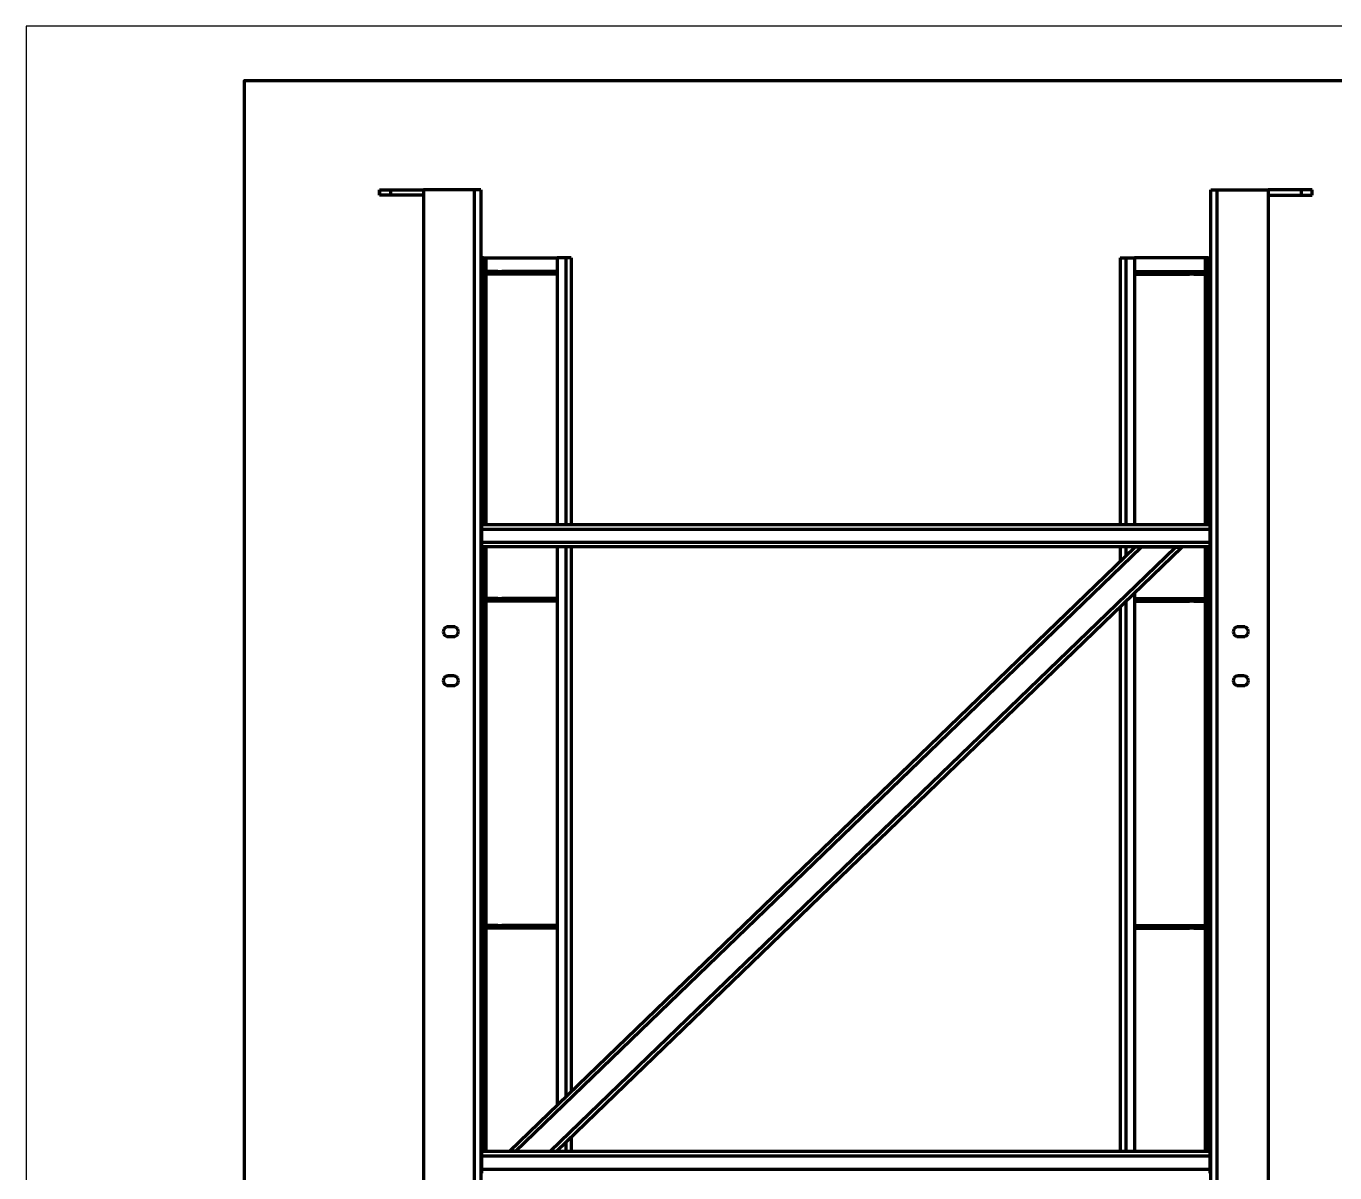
# Model space of a CAD drawing. Header units: millimetres. Extents: x 0 to 594, y 0 to 420.
# Drawn here: x 0 to 120, y 314.8 to 420 of the extents above; entities that cross this region are included whole.
import ezdxf

# ---------------------------------------------------------------- set-up
doc = ezdxf.new("R2010")
doc.units = ezdxf.units.MM

msp = doc.modelspace()

# ---------------------------------------------------------------- linework, layer by layer
at = {"color": 1, "lineweight": 70}
for p, q in [((32.4, 405), (32.41, 405)), ((32.4, 404.5), (32.4, 405)), ((32.4, 405), (32.4, 404.5)), ((32.41, 404.5), (32.4, 404.5)), ((32.41, 405), (32.43, 405)), ((32.43, 404.5), (32.41, 404.5)), ((32.43, 405), (32.46, 405)), ((32.46, 404.5), (32.43, 404.5)), ((32.46, 405), (32.5, 405)), ((32.5, 404.5), (32.46, 404.5)), ((32.5, 405), (32.55, 405)), ((32.55, 404.5), (32.5, 404.5)), ((32.55, 405), (32.62, 405)), ((32.62, 404.5), (32.55, 404.5)), ((32.62, 405), (32.69, 405)), ((32.69, 404.5), (32.62, 404.5)), ((32.69, 405), (32.78, 405)), ((32.78, 404.5), (32.69, 404.5)), ((32.78, 405), (32.87, 405)), ((32.87, 404.5), (32.78, 404.5)), ((32.87, 405), (32.97, 405)), ((32.97, 404.5), (32.87, 404.5)), ((32.97, 405), (33.07, 405)), ((33.07, 404.5), (32.97, 404.5)), ((33.07, 405), (33.18, 405)), ((33.18, 404.5), (33.07, 404.5)), ((33.18, 405), (33.29, 405)), ((33.29, 404.5), (33.18, 404.5)), ((33.29, 405), (33.4, 405)), ((33.4, 404.5), (33.29, 404.5)), ((33.4, 405), (36.45, 405)), ((33.4, 405), (33.4, 404.5)), ((36.45, 404.5), (33.4, 404.5)), ((36.45, 405), (36.45, 299.75)), ((41.1, 405), (36.45, 405)), ((41.17, 405), (41.1, 405)), ((41.1, 405), (41.1, 299.75)), ((41.23, 405), (41.17, 405)), ((41.3, 405), (41.23, 405)), ((41.36, 405), (41.3, 405)), ((41.42, 405), (41.36, 405)), ((41.47, 405), (41.42, 405)), ((41.52, 405), (41.47, 405)), ((41.57, 405), (41.52, 405)), ((41.61, 405), (41.57, 405)), ((41.64, 405), (41.61, 405)), ((41.67, 405), (41.64, 405)), ((41.68, 405), (41.67, 405)), ((41.7, 405), (41.68, 405)), ((41.7, 405), (41.7, 405)), ((41.7, 405), (41.7, 299.75)), ((108.65, 299.75), (108.65, 405)), ((108.65, 405), (108.65, 405)), ((108.65, 405), (108.67, 405)), ((108.67, 405), (108.68, 405)), ((108.68, 405), (108.71, 405)), ((108.71, 405), (108.74, 405)), ((108.74, 405), (108.78, 405)), ((108.78, 405), (108.83, 405)), ((108.83, 405), (108.88, 405)), ((108.88, 405), (108.93, 405)), ((108.93, 405), (108.99, 405)), ((108.99, 405), (109.05, 405)), ((109.05, 405), (109.12, 405)), ((109.12, 405), (109.18, 405)), ((109.18, 405), (109.25, 405)), ((109.25, 405), (113.9, 405)), ((109.25, 299.75), (109.25, 405)), ((116.95, 405), (113.9, 405)), ((113.9, 405), (113.9, 299.75)), ((113.9, 404.5), (116.95, 404.5)), ((117.06, 405), (116.95, 405)), ((116.95, 405), (116.95, 404.5)), ((116.95, 404.5), (117.06, 404.5)), ((117.17, 405), (117.06, 405)), ((117.06, 404.5), (117.17, 404.5)), ((117.28, 405), (117.17, 405)), ((117.17, 404.5), (117.28, 404.5)), ((117.38, 405), (117.28, 405)), ((117.28, 404.5), (117.38, 404.5)), ((117.48, 405), (117.38, 405)), ((117.38, 404.5), (117.48, 404.5)), ((117.57, 405), (117.48, 405)), ((117.48, 404.5), (117.57, 404.5)), ((117.66, 405), (117.57, 405)), ((117.57, 404.5), (117.66, 404.5)), ((117.73, 405), (117.66, 405)), ((117.66, 404.5), (117.73, 404.5)), ((117.8, 405), (117.73, 405)), ((117.73, 404.5), (117.8, 404.5)), ((117.85, 405), (117.8, 405)), ((117.8, 404.5), (117.85, 404.5)), ((117.89, 405), (117.85, 405)), ((117.85, 404.5), (117.89, 404.5)), ((117.92, 405), (117.89, 405)), ((117.89, 404.5), (117.92, 404.5)), ((117.94, 405), (117.92, 405)), ((117.92, 404.5), (117.94, 404.5)), ((117.95, 405), (117.94, 405)), ((117.94, 404.5), (117.95, 404.5)), ((117.95, 404.5), (117.95, 405)), ((41.95, 398.75), (41.7, 398.75)), ((41.95, 398.75), (41.95, 398.75)), ((41.95, 398.75), (41.96, 398.75)), ((41.95, 398.75), (41.95, 374.25)), ((41.96, 398.75), (41.96, 398.75)), ((41.96, 398.75), (41.97, 398.75)), ((41.97, 398.75), (41.99, 398.75)), ((41.99, 398.75), (42, 398.75)), ((42, 398.75), (42.02, 398.75)), ((42.02, 398.75), (42.04, 398.75)), ((42.04, 398.75), (42.07, 398.75)), ((42.07, 398.75), (42.09, 398.75)), ((42.09, 398.75), (42.12, 398.75)), ((42.12, 398.75), (42.14, 398.75)), ((42.14, 398.75), (42.17, 398.75)), ((42.17, 398.75), (42.2, 398.75)), ((42.2, 398.75), (48.7, 398.75)), ((42.2, 397.5), (42.2, 398.75)), ((49.5, 398.75), (48.7, 398.75)), ((48.7, 398.75), (48.7, 374.25)), ((49.56, 398.75), (49.5, 398.75)), ((49.5, 398.75), (49.5, 374.25)), ((49.61, 398.75), (49.56, 398.75)), ((49.67, 398.75), (49.61, 398.75)), ((49.72, 398.75), (49.67, 398.75)), ((49.77, 398.75), (49.72, 398.75)), ((49.81, 398.75), (49.77, 398.75)), ((49.85, 398.75), (49.81, 398.75)), ((49.89, 398.75), (49.85, 398.75)), ((49.92, 398.75), (49.89, 398.75)), ((49.95, 398.75), (49.92, 398.75)), ((49.97, 398.75), (49.95, 398.75)), ((49.99, 398.75), (49.97, 398.75)), ((50, 398.75), (49.99, 398.75)), ((50, 398.75), (50, 374.25)), ((50, 398.75), (50, 392.11)), ((50, 398.75), (50, 398.75)), ((100.35, 398.75), (100.35, 374.25)), ((100.35, 398.75), (100.35, 398.75)), ((100.35, 398.75), (100.36, 398.75)), ((100.35, 398.75), (100.35, 392.11)), ((100.36, 398.75), (100.38, 398.75)), ((100.38, 398.75), (100.4, 398.75)), ((100.4, 398.75), (100.43, 398.75)), ((100.43, 398.75), (100.46, 398.75)), ((100.46, 398.75), (100.5, 398.75)), ((100.5, 398.75), (100.54, 398.75)), ((100.54, 398.75), (100.58, 398.75)), ((100.58, 398.75), (100.63, 398.75)), ((100.63, 398.75), (100.68, 398.75)), ((100.68, 398.75), (100.74, 398.75)), ((100.74, 398.75), (100.79, 398.75)), ((100.79, 398.75), (100.85, 398.75)), ((100.85, 398.75), (101.65, 398.75)), ((100.85, 398.75), (100.85, 374.25)), ((101.65, 398.75), (101.65, 374.25)), ((108.15, 398.75), (101.65, 398.75)), ((108.18, 398.75), (108.15, 398.75)), ((108.15, 397.5), (108.15, 398.75)), ((108.21, 398.75), (108.18, 398.75)), ((108.23, 398.75), (108.21, 398.75)), ((108.26, 398.75), (108.23, 398.75)), ((108.28, 398.75), (108.26, 398.75)), ((108.31, 398.75), (108.28, 398.75)), ((108.33, 398.75), (108.31, 398.75)), ((108.35, 398.75), (108.33, 398.75)), ((108.36, 398.75), (108.35, 398.75)), ((108.38, 398.75), (108.36, 398.75)), ((108.39, 398.75), (108.38, 398.75)), ((108.4, 398.75), (108.39, 398.75)), ((108.39, 398.75), (108.39, 398.75)), ((108.4, 398.75), (108.4, 398.75)), ((108.4, 398.75), (108.65, 398.75)), ((108.4, 398.75), (108.4, 374.25)), ((42, 397.25), (42, 397.5)), ((42, 397.5), (42, 397.5)), ((42, 397.5), (42.01, 397.5)), ((42.01, 397.5), (42.01, 397.5)), ((42.01, 397.5), (42.02, 397.5)), ((42.02, 397.5), (42.04, 397.5)), ((42.04, 397.5), (42.05, 397.5)), ((42.05, 397.5), (42.07, 397.5)), ((42.07, 397.5), (42.09, 397.5)), ((42.09, 397.5), (42.12, 397.5)), ((42.12, 397.5), (42.14, 397.5)), ((42.14, 397.5), (42.17, 397.5)), ((42.17, 397.5), (42.19, 397.5)), ((42.19, 397.5), (42.22, 397.5)), ((42.22, 397.5), (42.25, 397.5)), ((43.26, 397.5), (42.25, 397.5)), ((42.25, 397.5), (42.25, 397.25)), ((43.26, 397.5), (43.29, 397.5)), ((43.26, 397.25), (43.26, 397.5)), ((43.29, 397.5), (43.32, 397.5)), ((43.32, 397.5), (43.35, 397.5)), ((43.35, 397.5), (43.39, 397.5)), ((43.39, 397.5), (43.42, 397.5)), ((43.42, 397.5), (43.44, 397.5)), ((43.44, 397.5), (43.47, 397.5)), ((43.47, 397.5), (43.5, 397.5)), ((43.5, 397.5), (43.53, 397.5)), ((43.53, 397.5), (43.55, 397.5)), ((43.55, 397.5), (43.58, 397.5)), ((43.58, 397.5), (43.6, 397.5)), ((43.6, 397.5), (43.62, 397.5)), ((43.62, 397.5), (43.64, 397.5)), ((43.92, 397.5), (43.64, 397.5)), ((43.64, 397.5), (43.64, 397.25)), ((44.21, 397.5), (43.92, 397.5)), ((44.52, 397.5), (44.21, 397.5)), ((44.85, 397.5), (44.52, 397.5)), ((45.19, 397.5), (44.85, 397.5)), ((45.55, 397.5), (45.19, 397.5)), ((45.91, 397.5), (45.55, 397.5)), ((46.29, 397.5), (45.91, 397.5)), ((46.68, 397.5), (46.29, 397.5)), ((47.07, 397.5), (46.68, 397.5)), ((47.48, 397.5), (47.07, 397.5)), ((47.88, 397.5), (47.48, 397.5)), ((48.29, 397.5), (47.88, 397.5)), ((48.7, 397.5), (48.29, 397.5)), ((101.65, 397.5), (102.06, 397.5)), ((102.06, 397.5), (102.47, 397.5)), ((102.47, 397.5), (102.87, 397.5)), ((102.87, 397.5), (103.28, 397.5)), ((103.28, 397.5), (103.67, 397.5)), ((103.67, 397.5), (104.06, 397.5)), ((104.06, 397.5), (104.44, 397.5)), ((104.44, 397.5), (104.8, 397.5)), ((104.8, 397.5), (105.16, 397.5)), ((105.16, 397.5), (105.5, 397.5)), ((105.5, 397.5), (105.83, 397.5)), ((105.83, 397.5), (106.14, 397.5)), ((106.14, 397.5), (106.43, 397.5)), ((106.43, 397.5), (106.71, 397.5)), ((106.71, 397.5), (106.73, 397.5)), ((106.71, 397.25), (106.71, 397.5)), ((106.73, 397.5), (106.75, 397.5)), ((106.75, 397.5), (106.77, 397.5)), ((106.77, 397.5), (106.8, 397.5)), ((106.8, 397.5), (106.82, 397.5)), ((106.82, 397.5), (106.85, 397.5)), ((106.85, 397.5), (106.88, 397.5)), ((106.88, 397.5), (106.91, 397.5)), ((106.91, 397.5), (106.93, 397.5)), ((106.93, 397.5), (106.96, 397.5)), ((106.96, 397.5), (107, 397.5)), ((107, 397.5), (107.03, 397.5)), ((107.03, 397.5), (107.06, 397.5)), ((107.06, 397.5), (107.09, 397.5)), ((107.09, 397.5), (108.1, 397.5)), ((107.09, 397.5), (107.09, 397.25)), ((108.1, 397.5), (108.13, 397.5)), ((108.1, 397.25), (108.1, 397.5)), ((108.13, 397.5), (108.16, 397.5)), ((108.16, 397.5), (108.18, 397.5)), ((108.18, 397.5), (108.21, 397.5)), ((108.21, 397.5), (108.23, 397.5)), ((108.23, 397.5), (108.26, 397.5)), ((108.26, 397.5), (108.28, 397.5)), ((108.28, 397.5), (108.3, 397.5)), ((108.3, 397.5), (108.31, 397.5)), ((108.31, 397.5), (108.33, 397.5)), ((108.33, 397.5), (108.34, 397.5)), ((108.34, 397.5), (108.34, 397.5)), ((108.34, 397.5), (108.35, 397.5)), ((108.35, 397.5), (108.35, 397.5)), ((108.35, 397.5), (108.35, 397.25)), ((108.35, 397.25), (108.35, 397.5)), ((42.01, 397.25), (42, 397.25)), ((42, 397.25), (42, 397.25)), ((42.02, 397.25), (42.01, 397.25)), ((42.01, 397.25), (42.01, 397.25)), ((42.04, 397.25), (42.02, 397.25)), ((42.05, 397.25), (42.04, 397.25)), ((42.07, 397.25), (42.05, 397.25)), ((42.09, 397.25), (42.07, 397.25)), ((42.12, 397.25), (42.09, 397.25)), ((42.14, 397.25), (42.12, 397.25)), ((42.17, 397.25), (42.14, 397.25)), ((42.19, 397.25), (42.17, 397.25)), ((42.22, 397.25), (42.19, 397.25)), ((42.2, 374.25), (42.2, 397.25)), ((42.25, 397.25), (42.22, 397.25)), ((43.26, 397.25), (42.25, 397.25)), ((43.29, 397.25), (43.26, 397.25)), ((43.32, 397.25), (43.29, 397.25)), ((43.35, 397.25), (43.32, 397.25)), ((43.39, 397.25), (43.35, 397.25)), ((43.42, 397.25), (43.39, 397.25)), ((43.44, 397.25), (43.42, 397.25)), ((43.47, 397.25), (43.44, 397.25)), ((43.5, 397.25), (43.47, 397.25)), ((43.53, 397.25), (43.5, 397.25)), ((43.55, 397.25), (43.53, 397.25)), ((43.58, 397.25), (43.55, 397.25)), ((43.6, 397.25), (43.58, 397.25)), ((43.62, 397.25), (43.6, 397.25)), ((43.64, 397.25), (43.62, 397.25)), ((43.92, 397.25), (43.64, 397.25)), ((44.21, 397.25), (43.92, 397.25)), ((44.52, 397.25), (44.21, 397.25)), ((44.85, 397.25), (44.52, 397.25)), ((45.19, 397.25), (44.85, 397.25)), ((45.55, 397.25), (45.19, 397.25)), ((45.91, 397.25), (45.55, 397.25)), ((46.29, 397.25), (45.91, 397.25)), ((46.68, 397.25), (46.29, 397.25)), ((47.07, 397.25), (46.68, 397.25)), ((47.48, 397.25), (47.07, 397.25)), ((47.88, 397.25), (47.48, 397.25)), ((48.29, 397.25), (47.88, 397.25)), ((48.7, 397.25), (48.29, 397.25)), ((101.65, 397.25), (102.06, 397.25)), ((102.06, 397.25), (102.47, 397.25)), ((102.47, 397.25), (102.87, 397.25)), ((102.87, 397.25), (103.28, 397.25)), ((103.28, 397.25), (103.67, 397.25)), ((103.67, 397.25), (104.06, 397.25)), ((104.06, 397.25), (104.44, 397.25)), ((104.44, 397.25), (104.8, 397.25)), ((104.8, 397.25), (105.16, 397.25)), ((105.16, 397.25), (105.5, 397.25)), ((105.5, 397.25), (105.83, 397.25)), ((105.83, 397.25), (106.14, 397.25)), ((106.14, 397.25), (106.43, 397.25)), ((106.43, 397.25), (106.71, 397.25)), ((106.73, 397.25), (106.71, 397.25)), ((106.75, 397.25), (106.73, 397.25)), ((106.77, 397.25), (106.75, 397.25)), ((106.8, 397.25), (106.77, 397.25)), ((106.82, 397.25), (106.8, 397.25)), ((106.85, 397.25), (106.82, 397.25)), ((106.88, 397.25), (106.85, 397.25)), ((106.91, 397.25), (106.88, 397.25)), ((106.93, 397.25), (106.91, 397.25)), ((106.96, 397.25), (106.93, 397.25)), ((107, 397.25), (106.96, 397.25)), ((107.03, 397.25), (107, 397.25)), ((107.06, 397.25), (107.03, 397.25)), ((107.09, 397.25), (107.06, 397.25)), ((107.09, 397.25), (108.1, 397.25)), ((108.13, 397.25), (108.1, 397.25)), ((108.16, 397.25), (108.13, 397.25)), ((108.15, 374.25), (108.15, 397.25)), ((108.18, 397.25), (108.16, 397.25)), ((108.21, 397.25), (108.18, 397.25)), ((108.23, 397.25), (108.21, 397.25)), ((108.26, 397.25), (108.23, 397.25)), ((108.28, 397.25), (108.26, 397.25)), ((108.3, 397.25), (108.28, 397.25)), ((108.31, 397.25), (108.3, 397.25)), ((108.33, 397.25), (108.31, 397.25)), ((108.34, 397.25), (108.33, 397.25)), ((108.35, 397.25), (108.34, 397.25)), ((108.34, 397.25), (108.34, 397.25)), ((108.35, 397.25), (108.35, 397.25)), ((50, 391.39), (50, 382.11)), ((100.35, 391.39), (100.35, 382.11)), ((100.35, 381.39), (100.35, 374.25)), ((41.75, 374.25), (41.75, 374.25)), ((41.75, 374.25), (41.75, 374.24)), ((108.6, 374.25), (41.75, 374.25)), ((41.75, 374.24), (41.75, 374.23)), ((41.75, 374.23), (41.75, 374.21)), ((41.75, 374.21), (41.75, 374.19)), ((41.75, 374.19), (41.75, 374.16)), ((41.75, 374.16), (41.75, 374.13)), ((41.75, 374.13), (41.75, 374.1)), ((41.75, 374.1), (41.75, 374.06)), ((41.75, 374.06), (41.75, 374.02)), ((41.75, 374.02), (41.75, 373.98)), ((41.75, 373.98), (41.75, 373.94)), ((41.75, 373.94), (41.75, 373.89)), ((41.75, 373.89), (41.75, 373.85)), ((41.75, 373.85), (41.75, 372.65)), ((41.75, 373.85), (108.6, 373.85)), ((108.6, 374.24), (108.6, 374.25)), ((108.6, 374.25), (108.6, 374.25)), ((108.6, 374.23), (108.6, 374.24)), ((108.6, 374.21), (108.6, 374.23)), ((108.6, 374.19), (108.6, 374.21)), ((108.6, 374.16), (108.6, 374.19)), ((108.6, 374.13), (108.6, 374.16)), ((108.6, 374.1), (108.6, 374.13)), ((108.6, 374.06), (108.6, 374.1)), ((108.6, 374.02), (108.6, 374.06)), ((108.6, 373.98), (108.6, 374.02)), ((108.6, 373.94), (108.6, 373.98)), ((108.6, 373.89), (108.6, 373.94)), ((108.6, 373.85), (108.6, 373.89)), ((108.6, 372.65), (108.6, 373.85)), ((41.75, 372.65), (41.75, 372.61)), ((41.75, 372.65), (108.6, 372.65)), ((41.75, 372.61), (41.75, 372.56)), ((41.75, 372.56), (41.75, 372.52)), ((41.75, 372.52), (41.75, 372.48)), ((41.75, 372.48), (41.75, 372.44)), ((41.75, 372.44), (41.75, 372.4)), ((41.75, 372.4), (41.75, 372.37)), ((41.75, 372.37), (41.75, 372.34)), ((41.75, 372.34), (41.75, 372.31)), ((41.75, 372.31), (41.75, 372.29)), ((41.75, 372.29), (41.75, 372.27)), ((41.75, 372.27), (41.75, 372.26)), ((41.75, 372.26), (41.75, 372.25)), ((41.75, 372.25), (41.75, 372.25)), ((41.75, 372.25), (108.6, 372.25)), ((41.95, 372.25), (41.95, 316.75)), ((42.2, 367.5), (42.2, 372.25)), ((44.32, 316.8), (101.68, 372.19)), ((44.32, 316.8), (101.68, 372.19)), ((44.89, 316.8), (102.26, 372.19)), ((48.06, 316.8), (105.42, 372.19)), ((48.64, 316.8), (106, 372.19)), ((48.64, 316.8), (106, 372.19)), ((48.7, 372.25), (48.7, 321.03)), ((49.5, 372.25), (49.5, 321.8)), ((50, 372.25), (50, 322.29)), ((100.35, 372.25), (100.35, 370.91)), ((100.35, 372.25), (100.35, 372.11)), ((100.85, 372.25), (100.85, 371.39)), ((101.65, 372.25), (101.65, 372.16)), ((101.7, 372.19), (101.68, 372.19)), ((101.68, 372.19), (101.68, 372.19)), ((101.71, 372.19), (101.7, 372.19)), ((101.74, 372.19), (101.71, 372.19)), ((101.77, 372.19), (101.74, 372.19)), ((101.81, 372.19), (101.77, 372.19)), ((101.85, 372.19), (101.81, 372.19)), ((101.9, 372.19), (101.85, 372.19)), ((101.95, 372.19), (101.9, 372.19)), ((102.01, 372.19), (101.95, 372.19)), ((102.07, 372.19), (102.01, 372.19)), ((102.13, 372.19), (102.07, 372.19)), ((102.19, 372.19), (102.13, 372.19)), ((102.26, 372.19), (102.19, 372.19)), ((105.42, 372.19), (102.26, 372.19)), ((105.46, 372.19), (105.42, 372.19)), ((105.49, 372.19), (105.42, 372.19)), ((105.42, 372.19), (105.46, 372.19)), ((105.49, 372.19), (105.46, 372.19)), ((105.46, 372.19), (105.49, 372.19)), ((105.52, 372.19), (105.49, 372.19)), ((105.55, 372.19), (105.49, 372.19)), ((105.49, 372.19), (105.52, 372.19)), ((105.55, 372.19), (105.52, 372.19)), ((105.52, 372.19), (105.55, 372.19)), ((105.58, 372.19), (105.55, 372.19)), ((105.61, 372.19), (105.55, 372.19)), ((105.55, 372.19), (105.58, 372.19)), ((105.6, 372.19), (105.58, 372.19)), ((105.58, 372.19), (105.6, 372.19)), ((105.63, 372.19), (105.6, 372.19)), ((105.6, 372.19), (105.63, 372.19)), ((105.67, 372.19), (105.61, 372.19)), ((105.65, 372.19), (105.63, 372.19)), ((105.63, 372.19), (105.65, 372.19)), ((105.67, 372.19), (105.65, 372.19)), ((105.65, 372.19), (105.67, 372.19)), ((105.68, 372.19), (105.67, 372.19)), ((105.73, 372.19), (105.67, 372.19)), ((105.67, 372.19), (105.68, 372.19)), ((105.7, 372.19), (105.68, 372.19)), ((105.68, 372.19), (105.7, 372.19)), ((105.71, 372.19), (105.7, 372.19)), ((105.7, 372.19), (105.7, 372.19)), ((105.7, 372.19), (105.7, 372.19)), ((105.7, 372.19), (105.71, 372.19)), ((105.71, 372.19), (105.71, 372.19)), ((105.71, 372.19), (105.71, 372.19)), ((105.78, 372.19), (105.73, 372.19)), ((105.83, 372.19), (105.78, 372.19)), ((105.87, 372.19), (105.83, 372.19)), ((105.91, 372.19), (105.87, 372.19)), ((105.94, 372.19), (105.91, 372.19)), ((105.97, 372.19), (105.94, 372.19)), ((105.99, 372.19), (105.97, 372.19)), ((106, 372.19), (105.99, 372.19)), ((106, 372.19), (106, 372.19)), ((108.15, 367.5), (108.15, 372.25)), ((108.4, 372.25), (108.4, 316.75)), ((108.6, 372.61), (108.6, 372.65)), ((108.6, 372.56), (108.6, 372.61)), ((108.6, 372.52), (108.6, 372.56)), ((108.6, 372.48), (108.6, 372.52)), ((108.6, 372.44), (108.6, 372.48)), ((108.6, 372.4), (108.6, 372.44)), ((108.6, 372.37), (108.6, 372.4)), ((108.6, 372.34), (108.6, 372.37)), ((108.6, 372.31), (108.6, 372.34)), ((108.6, 372.29), (108.6, 372.31)), ((108.6, 372.27), (108.6, 372.29)), ((108.6, 372.26), (108.6, 372.27)), ((108.6, 372.25), (108.6, 372.26)), ((108.6, 372.25), (108.6, 372.25)), ((100.35, 371.39), (100.35, 370.91)), ((42, 367.25), (42, 367.5)), ((42, 367.5), (42, 367.5)), ((42, 367.5), (42.01, 367.5)), ((42.01, 367.5), (42.01, 367.5)), ((42.01, 367.5), (42.02, 367.5)), ((42.02, 367.5), (42.04, 367.5)), ((42.04, 367.5), (42.05, 367.5)), ((42.05, 367.5), (42.07, 367.5)), ((42.07, 367.5), (42.09, 367.5)), ((42.09, 367.5), (42.12, 367.5)), ((42.12, 367.5), (42.14, 367.5)), ((42.14, 367.5), (42.17, 367.5)), ((42.17, 367.5), (42.19, 367.5)), ((42.19, 367.5), (42.22, 367.5)), ((42.22, 367.5), (42.25, 367.5)), ((43.26, 367.5), (42.25, 367.5)), ((42.25, 367.5), (42.25, 367.25)), ((43.26, 367.5), (43.29, 367.5)), ((43.26, 367.25), (43.26, 367.5)), ((43.29, 367.5), (43.32, 367.5)), ((43.32, 367.5), (43.35, 367.5)), ((43.35, 367.5), (43.39, 367.5)), ((43.39, 367.5), (43.42, 367.5)), ((43.42, 367.5), (43.44, 367.5)), ((43.44, 367.5), (43.47, 367.5)), ((43.47, 367.5), (43.5, 367.5)), ((43.5, 367.5), (43.53, 367.5)), ((43.53, 367.5), (43.55, 367.5)), ((43.55, 367.5), (43.58, 367.5)), ((43.58, 367.5), (43.6, 367.5)), ((43.6, 367.5), (43.62, 367.5)), ((43.62, 367.5), (43.64, 367.5)), ((43.92, 367.5), (43.64, 367.5)), ((43.64, 367.5), (43.64, 367.25)), ((44.21, 367.5), (43.92, 367.5)), ((44.52, 367.5), (44.21, 367.5)), ((44.85, 367.5), (44.52, 367.5)), ((45.19, 367.5), (44.85, 367.5)), ((45.55, 367.5), (45.19, 367.5)), ((45.91, 367.5), (45.55, 367.5)), ((46.29, 367.5), (45.91, 367.5)), ((46.68, 367.5), (46.29, 367.5)), ((47.07, 367.5), (46.68, 367.5)), ((47.48, 367.5), (47.07, 367.5)), ((47.88, 367.5), (47.48, 367.5)), ((48.29, 367.5), (47.88, 367.5)), ((48.7, 367.5), (48.29, 367.5)), ((101.65, 367.99), (101.65, 316.75)), ((101.65, 367.5), (102.06, 367.5)), ((102.06, 367.5), (102.47, 367.5)), ((102.47, 367.5), (102.87, 367.5)), ((102.87, 367.5), (103.28, 367.5)), ((103.28, 367.5), (103.67, 367.5)), ((103.67, 367.5), (104.06, 367.5)), ((104.06, 367.5), (104.44, 367.5)), ((104.44, 367.5), (104.8, 367.5)), ((104.8, 367.5), (105.16, 367.5)), ((105.16, 367.5), (105.5, 367.5)), ((105.5, 367.5), (105.83, 367.5)), ((105.83, 367.5), (106.14, 367.5)), ((106.14, 367.5), (106.43, 367.5)), ((106.43, 367.5), (106.71, 367.5)), ((106.71, 367.5), (106.73, 367.5)), ((106.71, 367.25), (106.71, 367.5)), ((106.73, 367.5), (106.75, 367.5)), ((106.75, 367.5), (106.77, 367.5)), ((106.77, 367.5), (106.8, 367.5)), ((106.8, 367.5), (106.82, 367.5)), ((106.82, 367.5), (106.85, 367.5)), ((106.85, 367.5), (106.88, 367.5)), ((106.88, 367.5), (106.91, 367.5)), ((106.91, 367.5), (106.93, 367.5)), ((106.93, 367.5), (106.96, 367.5)), ((106.96, 367.5), (107, 367.5)), ((107, 367.5), (107.03, 367.5)), ((107.03, 367.5), (107.06, 367.5)), ((107.06, 367.5), (107.09, 367.5)), ((107.09, 367.5), (108.1, 367.5)), ((107.09, 367.5), (107.09, 367.25)), ((108.1, 367.5), (108.13, 367.5)), ((108.1, 367.25), (108.1, 367.5)), ((108.13, 367.5), (108.16, 367.5)), ((108.16, 367.5), (108.18, 367.5)), ((108.18, 367.5), (108.21, 367.5)), ((108.21, 367.5), (108.23, 367.5)), ((108.23, 367.5), (108.26, 367.5)), ((108.26, 367.5), (108.28, 367.5)), ((108.28, 367.5), (108.3, 367.5)), ((108.3, 367.5), (108.31, 367.5)), ((108.31, 367.5), (108.33, 367.5)), ((108.33, 367.5), (108.34, 367.5)), ((108.34, 367.5), (108.34, 367.5)), ((108.34, 367.5), (108.35, 367.5)), ((108.35, 367.5), (108.35, 367.5)), ((108.35, 367.5), (108.35, 367.25)), ((108.35, 367.25), (108.35, 367.5)), ((42.01, 367.25), (42, 367.25)), ((42, 367.25), (42, 367.25)), ((42.02, 367.25), (42.01, 367.25)), ((42.01, 367.25), (42.01, 367.25)), ((42.04, 367.25), (42.02, 367.25)), ((42.05, 367.25), (42.04, 367.25)), ((42.07, 367.25), (42.05, 367.25)), ((42.09, 367.25), (42.07, 367.25)), ((42.12, 367.25), (42.09, 367.25)), ((42.14, 367.25), (42.12, 367.25)), ((42.17, 367.25), (42.14, 367.25)), ((42.19, 367.25), (42.17, 367.25)), ((42.22, 367.25), (42.19, 367.25)), ((42.2, 337.5), (42.2, 367.25)), ((42.25, 367.25), (42.22, 367.25)), ((43.26, 367.25), (42.25, 367.25)), ((43.29, 367.25), (43.26, 367.25)), ((43.32, 367.25), (43.29, 367.25)), ((43.35, 367.25), (43.32, 367.25)), ((43.39, 367.25), (43.35, 367.25)), ((43.42, 367.25), (43.39, 367.25)), ((43.44, 367.25), (43.42, 367.25)), ((43.47, 367.25), (43.44, 367.25)), ((43.5, 367.25), (43.47, 367.25)), ((43.53, 367.25), (43.5, 367.25)), ((43.55, 367.25), (43.53, 367.25)), ((43.58, 367.25), (43.55, 367.25)), ((43.6, 367.25), (43.58, 367.25)), ((43.62, 367.25), (43.6, 367.25)), ((43.64, 367.25), (43.62, 367.25)), ((43.92, 367.25), (43.64, 367.25)), ((44.21, 367.25), (43.92, 367.25)), ((44.52, 367.25), (44.21, 367.25)), ((44.85, 367.25), (44.52, 367.25)), ((45.19, 367.25), (44.85, 367.25)), ((45.55, 367.25), (45.19, 367.25)), ((45.91, 367.25), (45.55, 367.25)), ((46.29, 367.25), (45.91, 367.25)), ((46.68, 367.25), (46.29, 367.25)), ((47.07, 367.25), (46.68, 367.25)), ((47.48, 367.25), (47.07, 367.25)), ((47.88, 367.25), (47.48, 367.25)), ((48.29, 367.25), (47.88, 367.25)), ((48.7, 367.25), (48.29, 367.25)), ((100.35, 366.74), (100.35, 316.75)), ((100.35, 366.74), (100.35, 362.11)), ((100.85, 367.22), (100.85, 316.75)), ((101.65, 367.25), (102.06, 367.25)), ((102.06, 367.25), (102.47, 367.25)), ((102.47, 367.25), (102.87, 367.25)), ((102.87, 367.25), (103.28, 367.25)), ((103.28, 367.25), (103.67, 367.25)), ((103.67, 367.25), (104.06, 367.25)), ((104.06, 367.25), (104.44, 367.25)), ((104.44, 367.25), (104.8, 367.25)), ((104.8, 367.25), (105.16, 367.25)), ((105.16, 367.25), (105.5, 367.25)), ((105.5, 367.25), (105.83, 367.25)), ((105.83, 367.25), (106.14, 367.25)), ((106.14, 367.25), (106.43, 367.25)), ((106.43, 367.25), (106.71, 367.25)), ((106.73, 367.25), (106.71, 367.25)), ((106.75, 367.25), (106.73, 367.25)), ((106.77, 367.25), (106.75, 367.25)), ((106.8, 367.25), (106.77, 367.25)), ((106.82, 367.25), (106.8, 367.25)), ((106.85, 367.25), (106.82, 367.25)), ((106.88, 367.25), (106.85, 367.25)), ((106.91, 367.25), (106.88, 367.25)), ((106.93, 367.25), (106.91, 367.25)), ((106.96, 367.25), (106.93, 367.25)), ((107, 367.25), (106.96, 367.25)), ((107.03, 367.25), (107, 367.25)), ((107.06, 367.25), (107.03, 367.25)), ((107.09, 367.25), (107.06, 367.25)), ((107.09, 367.25), (108.1, 367.25)), ((108.13, 367.25), (108.1, 367.25)), ((108.16, 367.25), (108.13, 367.25)), ((108.15, 337.5), (108.15, 367.25)), ((108.18, 367.25), (108.16, 367.25)), ((108.21, 367.25), (108.18, 367.25)), ((108.23, 367.25), (108.21, 367.25)), ((108.26, 367.25), (108.23, 367.25)), ((108.28, 367.25), (108.26, 367.25)), ((108.3, 367.25), (108.28, 367.25)), ((108.31, 367.25), (108.3, 367.25)), ((108.33, 367.25), (108.31, 367.25)), ((108.34, 367.25), (108.33, 367.25)), ((108.35, 367.25), (108.34, 367.25)), ((108.34, 367.25), (108.34, 367.25)), ((108.35, 367.25), (108.35, 367.25)), ((38.58, 364.88), (38.48, 364.84)), ((38.7, 364.9), (38.58, 364.88)), ((39.2, 364.9), (38.7, 364.9)), ((39.32, 364.88), (39.2, 364.9)), ((39.42, 364.84), (39.32, 364.88)), ((111.03, 364.88), (110.93, 364.84)), ((111.15, 364.9), (111.03, 364.88)), ((111.65, 364.9), (111.15, 364.9)), ((111.77, 364.88), (111.65, 364.9)), ((111.88, 364.84), (111.77, 364.88)), ((38.27, 364.57), (38.25, 364.45)), ((38.25, 364.45), (38.27, 364.33)), ((38.31, 364.68), (38.27, 364.57)), ((38.27, 364.33), (38.31, 364.23)), ((38.38, 364.77), (38.31, 364.68)), ((38.31, 364.23), (38.38, 364.13)), ((38.48, 364.84), (38.38, 364.77)), ((38.38, 364.13), (38.48, 364.06)), ((38.48, 364.06), (38.58, 364.02)), ((38.58, 364.02), (38.7, 364)), ((38.7, 364), (39.2, 364)), ((39.2, 364), (39.32, 364.02)), ((39.32, 364.02), (39.42, 364.06)), ((39.52, 364.77), (39.42, 364.84)), ((39.42, 364.06), (39.52, 364.13)), ((39.59, 364.68), (39.52, 364.77)), ((39.52, 364.13), (39.59, 364.23)), ((39.63, 364.57), (39.59, 364.68)), ((39.59, 364.23), (39.63, 364.33)), ((39.65, 364.45), (39.63, 364.57)), ((39.63, 364.33), (39.65, 364.45)), ((110.72, 364.57), (110.7, 364.45)), ((110.7, 364.45), (110.72, 364.33)), ((110.76, 364.68), (110.72, 364.57)), ((110.72, 364.33), (110.76, 364.23)), ((110.83, 364.77), (110.76, 364.68)), ((110.76, 364.23), (110.83, 364.13)), ((110.93, 364.84), (110.83, 364.77)), ((110.83, 364.13), (110.93, 364.06)), ((110.93, 364.06), (111.03, 364.02)), ((111.03, 364.02), (111.15, 364)), ((111.15, 364), (111.65, 364)), ((111.65, 364), (111.77, 364.02)), ((111.77, 364.02), (111.88, 364.06)), ((111.97, 364.77), (111.88, 364.84)), ((111.88, 364.06), (111.97, 364.13)), ((112.04, 364.68), (111.97, 364.77)), ((111.97, 364.13), (112.04, 364.23)), ((112.08, 364.57), (112.04, 364.68)), ((112.04, 364.23), (112.08, 364.33)), ((112.1, 364.45), (112.08, 364.57)), ((112.08, 364.33), (112.1, 364.45)), ((100.35, 361.39), (100.35, 352.11)), ((38.31, 360.18), (38.27, 360.07)), ((38.38, 360.27), (38.31, 360.18)), ((38.48, 360.34), (38.38, 360.27)), ((38.58, 360.38), (38.48, 360.34)), ((38.7, 360.4), (38.58, 360.38)), ((39.2, 360.4), (38.7, 360.4)), ((39.32, 360.38), (39.2, 360.4)), ((39.42, 360.34), (39.32, 360.38)), ((39.52, 360.27), (39.42, 360.34)), ((39.59, 360.18), (39.52, 360.27)), ((39.63, 360.07), (39.59, 360.18)), ((110.76, 360.18), (110.72, 360.07)), ((110.83, 360.27), (110.76, 360.18)), ((110.93, 360.34), (110.83, 360.27)), ((111.03, 360.38), (110.93, 360.34)), ((111.15, 360.4), (111.03, 360.38)), ((111.65, 360.4), (111.15, 360.4)), ((111.77, 360.38), (111.65, 360.4)), ((111.88, 360.34), (111.77, 360.38)), ((111.97, 360.27), (111.88, 360.34)), ((112.04, 360.18), (111.97, 360.27)), ((112.08, 360.07), (112.04, 360.18)), ((38.27, 360.07), (38.25, 359.95)), ((38.25, 359.95), (38.27, 359.83)), ((38.27, 359.83), (38.31, 359.73)), ((38.31, 359.73), (38.38, 359.63)), ((38.38, 359.63), (38.48, 359.56)), ((38.48, 359.56), (38.58, 359.52)), ((38.58, 359.52), (38.7, 359.5)), ((38.7, 359.5), (39.2, 359.5)), ((39.2, 359.5), (39.32, 359.52)), ((39.32, 359.52), (39.42, 359.56)), ((39.42, 359.56), (39.52, 359.63)), ((39.52, 359.63), (39.59, 359.73)), ((39.59, 359.73), (39.63, 359.83)), ((39.65, 359.95), (39.63, 360.07)), ((39.63, 359.83), (39.65, 359.95)), ((110.72, 360.07), (110.7, 359.95)), ((110.7, 359.95), (110.72, 359.83)), ((110.72, 359.83), (110.76, 359.73)), ((110.76, 359.73), (110.83, 359.63)), ((110.83, 359.63), (110.93, 359.56)), ((110.93, 359.56), (111.03, 359.52)), ((111.03, 359.52), (111.15, 359.5)), ((111.15, 359.5), (111.65, 359.5)), ((111.65, 359.5), (111.77, 359.52)), ((111.77, 359.52), (111.88, 359.56)), ((111.88, 359.56), (111.97, 359.63)), ((111.97, 359.63), (112.04, 359.73)), ((112.04, 359.73), (112.08, 359.83)), ((112.1, 359.95), (112.08, 360.07)), ((112.08, 359.83), (112.1, 359.95)), ((100.35, 351.39), (100.35, 342.11)), ((100.35, 341.39), (100.35, 332.11)), ((42, 337.25), (42, 337.5)), ((42, 337.5), (42, 337.5)), ((42, 337.5), (42.01, 337.5)), ((42.01, 337.5), (42.01, 337.5)), ((42.01, 337.5), (42.02, 337.5)), ((42.02, 337.5), (42.04, 337.5)), ((42.04, 337.5), (42.05, 337.5)), ((42.05, 337.5), (42.07, 337.5)), ((42.07, 337.5), (42.09, 337.5)), ((42.09, 337.5), (42.12, 337.5)), ((42.12, 337.5), (42.14, 337.5)), ((42.14, 337.5), (42.17, 337.5)), ((42.17, 337.5), (42.19, 337.5)), ((42.19, 337.5), (42.22, 337.5)), ((42.22, 337.5), (42.25, 337.5)), ((43.26, 337.5), (42.25, 337.5)), ((42.25, 337.5), (42.25, 337.25)), ((43.26, 337.5), (43.29, 337.5)), ((43.26, 337.25), (43.26, 337.5)), ((43.29, 337.5), (43.32, 337.5)), ((43.32, 337.5), (43.35, 337.5)), ((43.35, 337.5), (43.39, 337.5)), ((43.39, 337.5), (43.42, 337.5)), ((43.42, 337.5), (43.44, 337.5)), ((43.44, 337.5), (43.47, 337.5)), ((43.47, 337.5), (43.5, 337.5)), ((43.5, 337.5), (43.53, 337.5)), ((43.53, 337.5), (43.55, 337.5)), ((43.55, 337.5), (43.58, 337.5)), ((43.58, 337.5), (43.6, 337.5)), ((43.6, 337.5), (43.62, 337.5)), ((43.62, 337.5), (43.64, 337.5)), ((43.92, 337.5), (43.64, 337.5)), ((43.64, 337.5), (43.64, 337.25)), ((44.21, 337.5), (43.92, 337.5)), ((44.52, 337.5), (44.21, 337.5)), ((44.85, 337.5), (44.52, 337.5)), ((45.19, 337.5), (44.85, 337.5)), ((45.55, 337.5), (45.19, 337.5)), ((45.91, 337.5), (45.55, 337.5)), ((46.29, 337.5), (45.91, 337.5)), ((46.68, 337.5), (46.29, 337.5)), ((47.07, 337.5), (46.68, 337.5)), ((47.48, 337.5), (47.07, 337.5)), ((47.88, 337.5), (47.48, 337.5)), ((48.29, 337.5), (47.88, 337.5)), ((48.7, 337.5), (48.29, 337.5)), ((101.65, 337.5), (102.06, 337.5)), ((102.06, 337.5), (102.47, 337.5)), ((102.47, 337.5), (102.87, 337.5)), ((102.87, 337.5), (103.28, 337.5)), ((103.28, 337.5), (103.67, 337.5)), ((103.67, 337.5), (104.06, 337.5)), ((104.06, 337.5), (104.44, 337.5)), ((104.44, 337.5), (104.8, 337.5)), ((104.8, 337.5), (105.16, 337.5)), ((105.16, 337.5), (105.5, 337.5)), ((105.5, 337.5), (105.83, 337.5)), ((105.83, 337.5), (106.14, 337.5)), ((106.14, 337.5), (106.43, 337.5)), ((106.43, 337.5), (106.71, 337.5)), ((106.71, 337.5), (106.73, 337.5)), ((106.71, 337.25), (106.71, 337.5)), ((106.73, 337.5), (106.75, 337.5)), ((106.75, 337.5), (106.77, 337.5)), ((106.77, 337.5), (106.8, 337.5)), ((106.8, 337.5), (106.82, 337.5)), ((106.82, 337.5), (106.85, 337.5)), ((106.85, 337.5), (106.88, 337.5)), ((106.88, 337.5), (106.91, 337.5)), ((106.91, 337.5), (106.93, 337.5)), ((106.93, 337.5), (106.96, 337.5)), ((106.96, 337.5), (107, 337.5)), ((107, 337.5), (107.03, 337.5)), ((107.03, 337.5), (107.06, 337.5)), ((107.06, 337.5), (107.09, 337.5)), ((107.09, 337.5), (108.1, 337.5)), ((107.09, 337.5), (107.09, 337.25)), ((108.1, 337.5), (108.13, 337.5)), ((108.1, 337.25), (108.1, 337.5)), ((108.13, 337.5), (108.16, 337.5)), ((108.16, 337.5), (108.18, 337.5)), ((108.18, 337.5), (108.21, 337.5)), ((108.21, 337.5), (108.23, 337.5)), ((108.23, 337.5), (108.26, 337.5)), ((108.26, 337.5), (108.28, 337.5)), ((108.28, 337.5), (108.3, 337.5)), ((108.3, 337.5), (108.31, 337.5)), ((108.31, 337.5), (108.33, 337.5)), ((108.33, 337.5), (108.34, 337.5)), ((108.34, 337.5), (108.34, 337.5)), ((108.34, 337.5), (108.35, 337.5)), ((108.35, 337.5), (108.35, 337.5)), ((108.35, 337.5), (108.35, 337.25)), ((108.35, 337.25), (108.35, 337.5)), ((42.01, 337.25), (42, 337.25)), ((42, 337.25), (42, 337.25)), ((42.02, 337.25), (42.01, 337.25)), ((42.01, 337.25), (42.01, 337.25)), ((42.04, 337.25), (42.02, 337.25)), ((42.05, 337.25), (42.04, 337.25)), ((42.07, 337.25), (42.05, 337.25)), ((42.09, 337.25), (42.07, 337.25)), ((42.12, 337.25), (42.09, 337.25)), ((42.14, 337.25), (42.12, 337.25)), ((42.17, 337.25), (42.14, 337.25)), ((42.19, 337.25), (42.17, 337.25)), ((42.22, 337.25), (42.19, 337.25)), ((42.2, 316.75), (42.2, 337.25)), ((42.25, 337.25), (42.22, 337.25)), ((43.26, 337.25), (42.25, 337.25)), ((43.29, 337.25), (43.26, 337.25)), ((43.32, 337.25), (43.29, 337.25)), ((43.35, 337.25), (43.32, 337.25)), ((43.39, 337.25), (43.35, 337.25)), ((43.42, 337.25), (43.39, 337.25)), ((43.44, 337.25), (43.42, 337.25)), ((43.47, 337.25), (43.44, 337.25)), ((43.5, 337.25), (43.47, 337.25)), ((43.53, 337.25), (43.5, 337.25)), ((43.55, 337.25), (43.53, 337.25)), ((43.58, 337.25), (43.55, 337.25)), ((43.6, 337.25), (43.58, 337.25)), ((43.62, 337.25), (43.6, 337.25)), ((43.64, 337.25), (43.62, 337.25)), ((43.92, 337.25), (43.64, 337.25)), ((44.21, 337.25), (43.92, 337.25)), ((44.52, 337.25), (44.21, 337.25)), ((44.85, 337.25), (44.52, 337.25)), ((45.19, 337.25), (44.85, 337.25)), ((45.55, 337.25), (45.19, 337.25)), ((45.91, 337.25), (45.55, 337.25)), ((46.29, 337.25), (45.91, 337.25)), ((46.68, 337.25), (46.29, 337.25)), ((47.07, 337.25), (46.68, 337.25)), ((47.48, 337.25), (47.07, 337.25)), ((47.88, 337.25), (47.48, 337.25)), ((48.29, 337.25), (47.88, 337.25)), ((48.7, 337.25), (48.29, 337.25)), ((101.65, 337.25), (102.06, 337.25)), ((102.06, 337.25), (102.47, 337.25)), ((102.47, 337.25), (102.87, 337.25)), ((102.87, 337.25), (103.28, 337.25)), ((103.28, 337.25), (103.67, 337.25)), ((103.67, 337.25), (104.06, 337.25)), ((104.06, 337.25), (104.44, 337.25)), ((104.44, 337.25), (104.8, 337.25)), ((104.8, 337.25), (105.16, 337.25)), ((105.16, 337.25), (105.5, 337.25)), ((105.5, 337.25), (105.83, 337.25)), ((105.83, 337.25), (106.14, 337.25)), ((106.14, 337.25), (106.43, 337.25)), ((106.43, 337.25), (106.71, 337.25)), ((106.73, 337.25), (106.71, 337.25)), ((106.75, 337.25), (106.73, 337.25)), ((106.77, 337.25), (106.75, 337.25)), ((106.8, 337.25), (106.77, 337.25)), ((106.82, 337.25), (106.8, 337.25)), ((106.85, 337.25), (106.82, 337.25)), ((106.88, 337.25), (106.85, 337.25)), ((106.91, 337.25), (106.88, 337.25)), ((106.93, 337.25), (106.91, 337.25)), ((106.96, 337.25), (106.93, 337.25)), ((107, 337.25), (106.96, 337.25)), ((107.03, 337.25), (107, 337.25)), ((107.06, 337.25), (107.03, 337.25)), ((107.09, 337.25), (107.06, 337.25)), ((107.09, 337.25), (108.1, 337.25)), ((108.13, 337.25), (108.1, 337.25)), ((108.16, 337.25), (108.13, 337.25)), ((108.15, 316.75), (108.15, 337.25)), ((108.18, 337.25), (108.16, 337.25)), ((108.21, 337.25), (108.18, 337.25)), ((108.23, 337.25), (108.21, 337.25)), ((108.26, 337.25), (108.23, 337.25)), ((108.28, 337.25), (108.26, 337.25)), ((108.3, 337.25), (108.28, 337.25)), ((108.31, 337.25), (108.3, 337.25)), ((108.33, 337.25), (108.31, 337.25)), ((108.34, 337.25), (108.33, 337.25)), ((108.35, 337.25), (108.34, 337.25)), ((108.34, 337.25), (108.34, 337.25)), ((108.35, 337.25), (108.35, 337.25)), ((100.35, 331.39), (100.35, 322.11)), ((100.35, 321.39), (100.35, 316.75)), ((50, 318.12), (50, 316.75)), ((49.5, 317.63), (49.5, 316.75)), ((41.75, 316.75), (41.75, 316.75)), ((41.75, 316.75), (41.75, 316.74)), ((108.6, 316.75), (41.75, 316.75)), ((41.75, 316.74), (41.75, 316.73)), ((41.75, 316.73), (41.75, 316.71)), ((41.75, 316.71), (41.75, 316.69)), ((41.75, 316.69), (41.75, 316.66)), ((41.75, 316.66), (41.75, 316.63)), ((41.75, 316.63), (41.75, 316.6)), ((41.75, 316.6), (41.75, 316.56)), ((41.75, 316.56), (41.75, 316.52)), ((41.75, 316.52), (41.75, 316.48)), ((41.75, 316.48), (41.75, 316.44)), ((41.75, 316.44), (41.75, 316.39)), ((41.75, 316.39), (41.75, 316.35)), ((41.75, 316.35), (41.75, 315.15)), ((41.75, 316.35), (108.6, 316.35)), ((44.32, 316.8), (44.32, 316.8)), ((44.32, 316.8), (44.33, 316.8)), ((44.33, 316.8), (44.35, 316.8)), ((44.35, 316.8), (44.38, 316.8)), ((44.38, 316.8), (44.41, 316.8)), ((44.41, 316.8), (44.44, 316.8)), ((44.44, 316.8), (44.49, 316.8)), ((44.49, 316.8), (44.54, 316.8)), ((44.54, 316.8), (44.59, 316.8)), ((44.59, 316.8), (44.64, 316.8)), ((44.61, 316.8), (44.61, 316.8)), ((44.61, 316.8), (44.61, 316.8)), ((44.61, 316.8), (44.62, 316.8)), ((44.62, 316.8), (44.61, 316.8)), ((44.61, 316.8), (44.61, 316.8)), ((44.61, 316.8), (44.61, 316.8)), ((44.62, 316.8), (44.64, 316.8)), ((44.64, 316.8), (44.62, 316.8)), ((44.64, 316.8), (44.7, 316.8)), ((44.64, 316.8), (44.65, 316.8)), ((44.65, 316.8), (44.64, 316.8)), ((44.65, 316.8), (44.67, 316.8)), ((44.67, 316.8), (44.65, 316.8)), ((44.67, 316.8), (44.69, 316.8)), ((44.69, 316.8), (44.67, 316.8)), ((44.69, 316.8), (44.72, 316.8)), ((44.72, 316.8), (44.69, 316.8)), ((44.7, 316.8), (44.77, 316.8)), ((44.72, 316.8), (44.74, 316.8)), ((44.74, 316.8), (44.72, 316.8)), ((44.74, 316.8), (44.77, 316.8)), ((44.77, 316.8), (44.74, 316.8)), ((44.77, 316.8), (44.83, 316.8)), ((44.77, 316.8), (44.8, 316.8)), ((44.8, 316.8), (44.77, 316.8)), ((44.8, 316.8), (44.83, 316.8)), ((44.83, 316.8), (44.8, 316.8)), ((44.83, 316.8), (44.89, 316.8)), ((44.83, 316.8), (44.86, 316.8)), ((44.86, 316.8), (44.83, 316.8)), ((44.86, 316.8), (44.89, 316.8)), ((44.89, 316.8), (44.86, 316.8)), ((44.89, 316.8), (48.06, 316.8)), ((48.06, 316.8), (48.13, 316.8)), ((48.13, 316.8), (48.19, 316.8)), ((48.19, 316.8), (48.25, 316.8)), ((48.25, 316.8), (48.31, 316.8)), ((48.31, 316.8), (48.37, 316.8)), ((48.37, 316.8), (48.42, 316.8)), ((48.42, 316.8), (48.47, 316.8)), ((48.47, 316.8), (48.51, 316.8)), ((48.51, 316.8), (48.55, 316.8)), ((48.55, 316.8), (48.58, 316.8)), ((48.58, 316.8), (48.61, 316.8)), ((48.61, 316.8), (48.62, 316.8)), ((48.62, 316.8), (48.63, 316.8)), ((48.63, 316.8), (48.64, 316.8)), ((48.7, 316.86), (48.7, 316.75)), ((108.6, 316.74), (108.6, 316.75)), ((108.6, 316.75), (108.6, 316.75)), ((108.6, 316.73), (108.6, 316.74)), ((108.6, 316.71), (108.6, 316.73)), ((108.6, 316.69), (108.6, 316.71)), ((108.6, 316.66), (108.6, 316.69)), ((108.6, 316.63), (108.6, 316.66)), ((108.6, 316.6), (108.6, 316.63)), ((108.6, 316.56), (108.6, 316.6)), ((108.6, 316.52), (108.6, 316.56)), ((108.6, 316.48), (108.6, 316.52)), ((108.6, 316.44), (108.6, 316.48)), ((108.6, 316.39), (108.6, 316.44)), ((108.6, 316.35), (108.6, 316.39)), ((108.6, 315.15), (108.6, 316.35)), ((41.75, 315.15), (41.75, 315.11)), ((41.75, 315.15), (108.6, 315.15)), ((41.75, 315.11), (41.75, 315.06)), ((41.75, 315.06), (41.75, 315.02)), ((41.75, 315.02), (41.75, 314.98)), ((41.75, 314.98), (41.75, 314.94)), ((41.75, 314.94), (41.75, 314.9)), ((41.75, 314.9), (41.75, 314.87)), ((41.75, 314.87), (41.75, 314.84)), ((41.75, 314.84), (41.75, 314.81)), ((41.75, 314.81), (41.75, 314.79)), ((108.6, 315.11), (108.6, 315.15)), ((108.6, 315.06), (108.6, 315.11)), ((108.6, 315.02), (108.6, 315.06)), ((108.6, 314.98), (108.6, 315.02)), ((108.6, 314.94), (108.6, 314.98)), ((108.6, 314.9), (108.6, 314.94)), ((108.6, 314.87), (108.6, 314.9)), ((108.6, 314.84), (108.6, 314.87)), ((108.6, 314.81), (108.6, 314.84)), ((108.6, 314.79), (108.6, 314.81))]:
    msp.add_line(p, q, dxfattribs=at)
at = {"color": 7, "lineweight": 25}
msp.add_lwpolyline([(0, 0), (594, 0), (594, 420), (0, 420)], close=True, dxfattribs=at)
at = {"color": 7, "lineweight": 70}
msp.add_lwpolyline([(20, 5), (589, 5), (589, 415), (20, 415)], close=True, dxfattribs=at)

doc.saveas('drawing.dxf')
